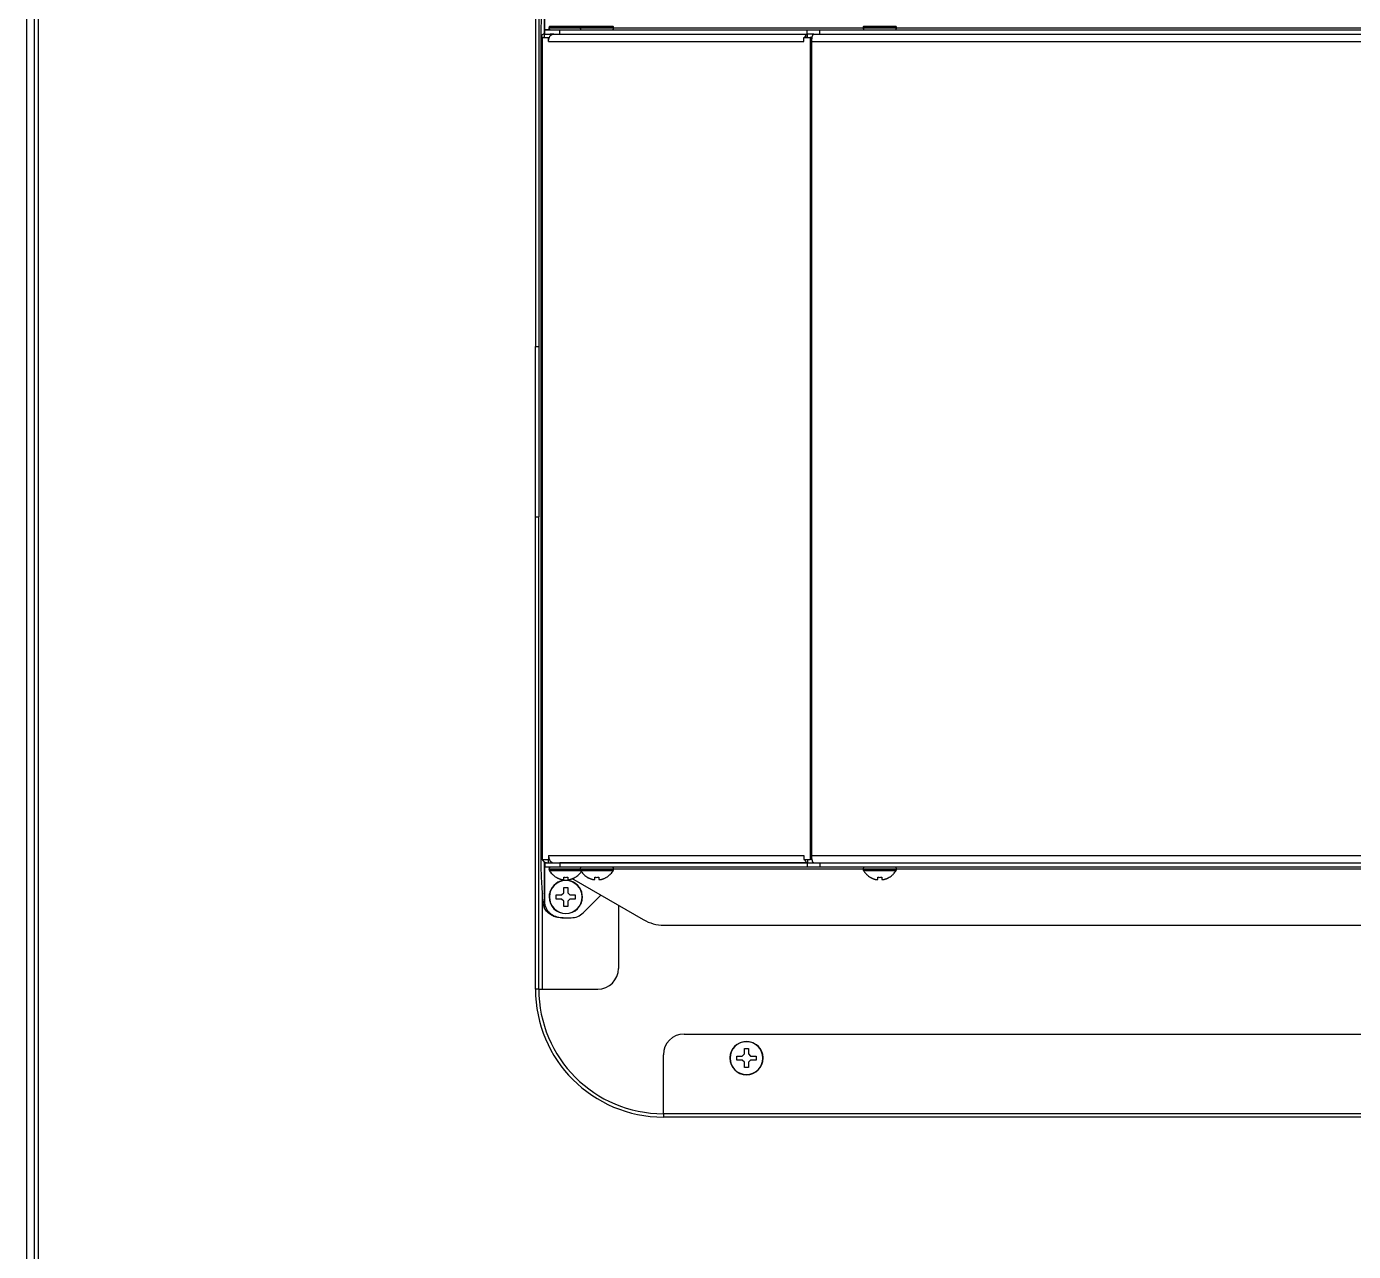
# Model space of a CAD drawing. Header units: millimetres. Extents: x -1584 to 3730, y -1918 to 2655.
# Drawn here: x 64.3 to 383.7, y -1446.9 to -1151.9 of the extents above; entities that cross this region are included whole.
import ezdxf

# ---------------------------------------------------------------- set-up
doc = ezdxf.new("R2010")
doc.units = ezdxf.units.MM
doc.header["$LTSCALE"] = 65.395
doc.layers.get('0').update_dxf_attribs({"linetype": 'CONTINUOUS'})
doc.layers.add('ASSI', color=7, linetype='CONTINUOUS')
doc.layers.add('GEOM', color=7, linetype='CONTINUOUS')

msp = doc.modelspace()

# ---------------------------------------------------------------- linework, layer by layer
at = {"linetype": 'Continuous'}
for p, q in [((191.76, -1356.79), (191.76, -1356.75)), ((193.56, -1357.3), (193.56, -1356.75)), ((194.56, -1356.75), (194.56, -1357.3)), ((196.36, -1356.75), (196.36, -1356.79)), ((199.26, -1356.79), (199.26, -1356.75)), ((201.06, -1357.3), (201.06, -1356.75)), ((202.06, -1356.75), (202.06, -1357.3)), ((203.86, -1356.75), (203.86, -1356.79)), ((267.36, -1356.79), (267.36, -1356.75)), ((269.16, -1357.3), (269.16, -1356.75)), ((270.16, -1356.75), (270.16, -1357.3)), ((271.96, -1356.75), (271.96, -1356.79)), ((193.06, -1361.01), (193.56, -1360.51)), ((193.56, -1359.21), (194.56, -1359.21)), ((193.56, -1359.99), (193.56, -1359.21)), ((193.56, -1360.51), (193.56, -1359.99)), ((194.56, -1359.21), (194.56, -1359.99)), ((194.56, -1359.99), (194.56, -1360.51)), ((194.56, -1360.51), (195.06, -1361.01)), ((191.76, -1361.01), (192.54, -1361.01)), ((191.76, -1361.51), (191.76, -1361.01)), ((191.76, -1362.01), (191.76, -1361.51)), ((192.54, -1362.01), (191.76, -1362.01)), ((192.54, -1361.01), (193.06, -1361.01)), ((193.06, -1362.01), (192.54, -1362.01)), ((193.56, -1362.51), (193.06, -1362.01)), ((193.56, -1363.03), (193.56, -1362.51)), ((193.56, -1363.81), (193.56, -1363.03)), ((194.56, -1363.81), (193.56, -1363.81)), ((195.06, -1362.01), (194.56, -1362.51)), ((194.56, -1362.51), (194.56, -1363.03)), ((194.56, -1363.03), (194.56, -1363.81)), ((195.06, -1361.01), (195.58, -1361.01)), ((195.58, -1362.01), (195.06, -1362.01)), ((195.58, -1361.01), (196.36, -1361.01)), ((196.36, -1362.01), (195.58, -1362.01)), ((196.36, -1361.01), (196.36, -1361.51)), ((196.36, -1361.51), (196.36, -1362.01)), ((237.06, -1398.01), (238.06, -1398.01)), ((237.06, -1398.79), (237.06, -1398.01)), ((237.06, -1399.31), (237.06, -1398.79)), ((238.06, -1398.01), (238.06, -1398.79)), ((238.06, -1398.79), (238.06, -1399.31)), ((235.26, -1399.81), (236.04, -1399.81)), ((235.26, -1400.31), (235.26, -1399.81)), ((235.26, -1400.81), (235.26, -1400.31)), ((236.04, -1400.81), (235.26, -1400.81)), ((236.04, -1399.81), (236.56, -1399.81)), ((236.56, -1400.81), (236.04, -1400.81)), ((236.56, -1399.81), (237.06, -1399.31)), ((237.06, -1401.31), (236.56, -1400.81)), ((237.06, -1401.83), (237.06, -1401.31)), ((237.06, -1402.61), (237.06, -1401.83)), ((238.06, -1399.31), (238.56, -1399.81)), ((238.56, -1400.81), (238.06, -1401.31)), ((238.06, -1401.31), (238.06, -1401.83)), ((238.06, -1401.83), (238.06, -1402.61)), ((238.56, -1399.81), (239.08, -1399.81)), ((239.08, -1400.81), (238.56, -1400.81)), ((239.08, -1399.81), (239.86, -1399.81)), ((239.86, -1400.81), (239.08, -1400.81)), ((239.86, -1399.81), (239.86, -1400.31)), ((239.86, -1400.31), (239.86, -1400.81)), ((238.06, -1402.61), (237.06, -1402.61))]:
    msp.add_line(p, q, dxfattribs=at)
for centre, radius, start, end in [((194.26, -1352.69), 4.8, 210.3012, 223.1766), ((194.26, -1352.69), 4.8, 223.1766, 227.1654), ((194.26, -1352.69), 4.8, 227.1654, 238.3799), ((194.26, -1352.69), 4.8, 238.3799, 238.6273), ((194.25, -1352.7), 4.75, 238.4659, 241.0313), ((194.24, -1352.7), 4.75, 241.0316, 241.9926), ((194.24, -1352.71), 4.75, 241.9926, 243.3187), ((194.24, -1352.71), 4.74, 243.3188, 244.4598), ((194.24, -1352.71), 4.74, 244.4598, 245.4278), ((194.24, -1352.72), 4.73, 245.4278, 246.6825), ((194.23, -1352.72), 4.73, 246.6826, 247.4526), ((194.23, -1352.73), 4.72, 247.4524, 248.9975), ((194.23, -1352.74), 4.72, 248.9977, 249.4819), ((194.23, -1352.75), 4.7, 249.4813, 251.5344), ((194.22, -1352.77), 4.68, 251.535, 252.6227), ((194.21, -1352.78), 4.67, 252.6228, 253.6051), ((194.21, -1352.81), 4.64, 253.6036, 255.6824), ((193.31, -1355.31), 2.01, 262.7259, 264.7415), ((193.31, -1355.34), 1.98, 264.7442, 265.3991), ((193.31, -1355.35), 1.97, 265.3984, 266.7833), ((193.31, -1355.36), 1.96, 266.7841, 267.6235), ((193.31, -1355.36), 1.96, 267.6234, 268.8455), ((193.31, -1355.37), 1.95, 268.8459, 269.8005), ((193.31, -1355.37), 1.95, 269.8006, 270.9258), ((193.31, -1355.37), 1.95, 270.9261, 271.9964), ((193.31, -1355.36), 1.96, 271.9964, 273.0228), ((193.31, -1355.35), 1.97, 273.0233, 274.286), ((193.31, -1355.34), 1.98, 274.2856, 275.1372), ((193.3, -1355.32), 2.01, 275.1401, 277.2744), ((194.06, -1352.99), 3.8, 262.4351, 277.5649), ((194.81, -1355.32), 2.01, 262.7256, 264.8598), ((194.81, -1355.34), 1.98, 264.8627, 265.7144), ((194.81, -1355.35), 1.97, 265.714, 266.9766), ((194.81, -1355.36), 1.96, 266.9771, 268.0037), ((194.81, -1355.37), 1.95, 268.0037, 269.0738), ((194.81, -1355.37), 1.95, 269.0741, 270.1995), ((194.81, -1355.37), 1.95, 270.1995, 271.1541), ((194.81, -1355.37), 1.95, 271.1545, 272.3767), ((194.81, -1355.36), 1.96, 272.3765, 273.2159), ((194.81, -1355.35), 1.97, 273.2167, 274.6016), ((194.81, -1355.34), 1.98, 274.6009, 275.2558), ((194.8, -1355.31), 2.01, 275.2585, 277.2741), ((193.91, -1352.81), 4.64, 284.3176, 286.3964), ((193.9, -1352.78), 4.67, 286.3949, 287.3772), ((193.9, -1352.77), 4.68, 287.3773, 288.465), ((193.89, -1352.75), 4.7, 288.4656, 290.5187), ((193.89, -1352.74), 4.72, 290.5181, 291.0023), ((193.89, -1352.73), 4.72, 291.0025, 292.5476), ((193.88, -1352.72), 4.73, 292.5474, 293.3174), ((193.88, -1352.72), 4.73, 293.3175, 294.5722), ((193.88, -1352.71), 4.74, 294.5722, 295.5402), ((193.88, -1352.71), 4.74, 295.5402, 296.6812), ((193.88, -1352.71), 4.75, 296.6813, 298.0074), ((193.87, -1352.7), 4.75, 298.0074, 298.9684), ((193.87, -1352.7), 4.75, 298.9687, 301.5341), ((193.86, -1352.69), 4.8, 301.3727, 301.6201), ((193.86, -1352.69), 4.8, 301.6201, 312.8346), ((193.86, -1352.69), 4.8, 312.8346, 316.8234), ((193.86, -1352.69), 4.8, 316.8234, 325.7416), ((201.76, -1352.69), 4.8, 210.3012, 223.1766), ((201.76, -1352.69), 4.8, 223.1766, 227.1654), ((201.76, -1352.69), 4.8, 227.1654, 238.3799), ((201.76, -1352.69), 4.8, 238.3799, 238.6273), ((201.75, -1352.7), 4.75, 238.4659, 241.0313), ((201.74, -1352.7), 4.75, 241.0316, 241.9926), ((201.74, -1352.71), 4.75, 241.9926, 243.3187), ((201.74, -1352.71), 4.74, 243.3188, 244.4598), ((201.74, -1352.71), 4.74, 244.4598, 245.4278), ((201.74, -1352.72), 4.73, 245.4278, 246.6825), ((201.73, -1352.72), 4.73, 246.6826, 247.4526), ((201.73, -1352.73), 4.72, 247.4524, 248.9975), ((201.73, -1352.74), 4.72, 248.9977, 249.4819), ((201.73, -1352.75), 4.7, 249.4813, 251.5344), ((201.72, -1352.77), 4.68, 251.535, 252.6227), ((201.71, -1352.78), 4.67, 252.6228, 253.6051), ((201.71, -1352.81), 4.64, 253.6036, 255.6824), ((200.81, -1355.31), 2.01, 262.7259, 264.7415), ((200.81, -1355.34), 1.98, 264.7442, 265.3991), ((200.81, -1355.35), 1.97, 265.3984, 266.7833), ((200.81, -1355.36), 1.96, 266.7841, 267.6235), ((200.81, -1355.36), 1.96, 267.6234, 268.8455), ((200.81, -1355.37), 1.95, 268.8459, 269.8005), ((200.81, -1355.37), 1.95, 269.8006, 270.9258), ((200.81, -1355.37), 1.95, 270.9261, 271.9964), ((200.81, -1355.36), 1.96, 271.9964, 273.0228), ((200.81, -1355.35), 1.97, 273.0233, 274.286), ((200.81, -1355.34), 1.98, 274.2856, 275.1372), ((200.8, -1355.32), 2.01, 275.1401, 277.2744), ((201.56, -1352.99), 3.8, 262.4351, 277.5649), ((202.31, -1355.32), 2.01, 262.7256, 264.8598), ((202.31, -1355.34), 1.98, 264.8627, 265.7144), ((202.31, -1355.35), 1.97, 265.714, 266.9766), ((202.31, -1355.36), 1.96, 266.9771, 268.0037), ((202.31, -1355.37), 1.95, 268.0037, 269.0738), ((202.31, -1355.37), 1.95, 269.0741, 270.1995), ((202.31, -1355.37), 1.95, 270.1995, 271.1541), ((202.31, -1355.37), 1.95, 271.1545, 272.3767), ((202.31, -1355.36), 1.96, 272.3765, 273.2159), ((202.31, -1355.35), 1.97, 273.2167, 274.6016), ((202.31, -1355.34), 1.98, 274.6009, 275.2558), ((202.3, -1355.31), 2.01, 275.2585, 277.2741), ((201.41, -1352.81), 4.64, 284.3176, 286.3964), ((201.4, -1352.78), 4.67, 286.3949, 287.3772), ((201.4, -1352.77), 4.68, 287.3773, 288.465), ((201.39, -1352.75), 4.7, 288.4656, 290.5187), ((201.39, -1352.74), 4.72, 290.5181, 291.0023), ((201.39, -1352.73), 4.72, 291.0025, 292.5476), ((201.38, -1352.72), 4.73, 292.5474, 293.3174), ((201.38, -1352.72), 4.73, 293.3175, 294.5722), ((201.38, -1352.71), 4.74, 294.5722, 295.5402), ((201.38, -1352.71), 4.74, 295.5402, 296.6812), ((201.38, -1352.71), 4.75, 296.6813, 298.0074), ((201.37, -1352.7), 4.75, 298.0074, 298.9684), ((201.37, -1352.7), 4.75, 298.9687, 301.5341), ((201.36, -1352.69), 4.8, 301.3727, 301.6201), ((201.36, -1352.69), 4.8, 301.6201, 312.8346), ((201.36, -1352.69), 4.8, 312.8346, 316.8234), ((201.36, -1352.69), 4.8, 316.8234, 329.6988), ((269.86, -1352.69), 4.8, 210.3012, 223.1766), ((269.86, -1352.69), 4.8, 223.1766, 227.1654), ((269.86, -1352.69), 4.8, 227.1654, 238.3799), ((269.86, -1352.69), 4.8, 238.3799, 238.6273), ((269.85, -1352.7), 4.75, 238.4659, 241.0313), ((269.84, -1352.7), 4.75, 241.0316, 241.9926), ((269.84, -1352.71), 4.75, 241.9926, 243.3187), ((269.84, -1352.71), 4.74, 243.3188, 244.4598), ((269.84, -1352.71), 4.74, 244.4598, 245.4278), ((269.84, -1352.72), 4.73, 245.4278, 246.6825), ((269.83, -1352.72), 4.73, 246.6826, 247.4526), ((269.83, -1352.73), 4.72, 247.4524, 248.9975), ((269.83, -1352.74), 4.72, 248.9977, 249.4819), ((269.83, -1352.75), 4.7, 249.4813, 251.5344), ((269.82, -1352.77), 4.68, 251.535, 252.6227), ((269.81, -1352.78), 4.67, 252.6228, 253.6051), ((269.81, -1352.81), 4.64, 253.6036, 255.6824), ((268.91, -1355.31), 2.01, 262.7259, 264.7415), ((268.91, -1355.34), 1.98, 264.7442, 265.3991), ((268.91, -1355.35), 1.97, 265.3984, 266.7833), ((268.91, -1355.36), 1.96, 266.7841, 267.6235), ((268.91, -1355.36), 1.96, 267.6234, 268.8455), ((268.91, -1355.37), 1.95, 268.8459, 269.8005), ((268.91, -1355.37), 1.95, 269.8006, 270.9258), ((268.91, -1355.37), 1.95, 270.9261, 271.9964), ((268.91, -1355.36), 1.96, 271.9964, 273.0228), ((268.91, -1355.35), 1.97, 273.0233, 274.286), ((268.91, -1355.34), 1.98, 274.2856, 275.1372), ((268.9, -1355.32), 2.01, 275.1401, 277.2744), ((269.66, -1352.99), 3.8, 262.4351, 277.5649), ((270.41, -1355.32), 2.01, 262.7256, 264.8598), ((270.41, -1355.34), 1.98, 264.8627, 265.7144), ((270.41, -1355.35), 1.97, 265.714, 266.9766), ((270.41, -1355.36), 1.96, 266.9771, 268.0037), ((270.41, -1355.37), 1.95, 268.0037, 269.0738), ((270.41, -1355.37), 1.95, 269.0741, 270.1995), ((270.41, -1355.37), 1.95, 270.1995, 271.1541), ((270.41, -1355.37), 1.95, 271.1545, 272.3767), ((270.41, -1355.36), 1.96, 272.3765, 273.2159), ((270.41, -1355.35), 1.97, 273.2167, 274.6016), ((270.41, -1355.34), 1.98, 274.6009, 275.2558), ((270.4, -1355.31), 2.01, 275.2585, 277.2741), ((269.51, -1352.81), 4.64, 284.3176, 286.3964), ((269.5, -1352.78), 4.67, 286.3949, 287.3772), ((269.5, -1352.77), 4.68, 287.3773, 288.465), ((269.49, -1352.75), 4.7, 288.4656, 290.5187), ((269.49, -1352.74), 4.72, 290.5181, 291.0023), ((269.49, -1352.73), 4.72, 291.0025, 292.5476), ((269.48, -1352.72), 4.73, 292.5474, 293.3174), ((269.48, -1352.72), 4.73, 293.3175, 294.5722), ((269.48, -1352.71), 4.74, 294.5722, 295.5402), ((269.48, -1352.71), 4.74, 295.5402, 296.6812), ((269.48, -1352.71), 4.75, 296.6813, 298.0074), ((269.47, -1352.7), 4.75, 298.0074, 298.9684), ((269.47, -1352.7), 4.75, 298.9687, 301.5341), ((269.46, -1352.69), 4.8, 301.3727, 301.6201), ((269.46, -1352.69), 4.8, 301.6201, 312.8346), ((269.46, -1352.69), 4.8, 312.8346, 316.8234), ((269.46, -1352.69), 4.8, 316.8234, 329.6988)]:
    msp.add_arc(centre, radius, start, end, dxfattribs=at)
at = {"layer": 'ASSI', "linetype": 'Continuous'}
for p, q in [((190.06, -1152.31), (190.06, -1152.11)), ((190.06, -1152.11), (190.06, -1152.31)), ((197.56, -1152.11), (190.06, -1152.11)), ((197.56, -1152.31), (190.06, -1152.31)), ((197.61, -1151.91), (190.11, -1151.91)), ((197.56, -1152.31), (197.56, -1152.11)), ((197.56, -1152.11), (197.56, -1152.31)), ((205.56, -1152.11), (197.56, -1152.11)), ((205.56, -1152.31), (197.56, -1152.31)), ((205.5, -1151.91), (197.61, -1151.91)), ((205.56, -1152.31), (205.56, -1152.11)), ((205.56, -1152.11), (205.56, -1152.31)), ((265.66, -1152.31), (265.66, -1152.11)), ((265.66, -1152.11), (265.66, -1152.31)), ((273.66, -1152.11), (265.66, -1152.11)), ((273.66, -1152.31), (265.66, -1152.31)), ((273.6, -1151.91), (265.71, -1151.91)), ((273.66, -1152.31), (273.66, -1152.11)), ((273.66, -1152.11), (273.66, -1152.31)), ((190.06, -1354.71), (190.06, -1354.91)), ((190.06, -1354.91), (190.06, -1354.71)), ((190.06, -1354.71), (197.56, -1354.71)), ((190.06, -1354.91), (197.56, -1354.91)), ((190.11, -1355.11), (197.61, -1355.11)), ((197.56, -1354.71), (197.56, -1354.91)), ((197.56, -1354.91), (197.56, -1354.71)), ((197.56, -1354.71), (205.56, -1354.71)), ((197.56, -1354.91), (205.56, -1354.91)), ((197.61, -1355.11), (205.5, -1355.11)), ((205.56, -1354.71), (205.56, -1354.91)), ((205.56, -1354.91), (205.56, -1354.71)), ((265.66, -1354.71), (265.66, -1354.91)), ((265.66, -1354.91), (265.66, -1354.71)), ((265.66, -1354.71), (273.66, -1354.71)), ((265.66, -1354.91), (273.66, -1354.91)), ((265.71, -1355.11), (273.6, -1355.11)), ((273.66, -1354.71), (273.66, -1354.91)), ((273.66, -1354.91), (273.66, -1354.71))]:
    msp.add_line(p, q, dxfattribs=at)
for centre, radius, start, end in [((190.46, -1152.11), 0.4, 166.5241, 180), ((190.46, -1152.11), 0.4, 166.5416, 180), ((190.46, -1152.31), 0.4, 180, 207.0781), ((190.46, -1152.11), 0.4, 163.1747, 166.5241), ((190.46, -1152.11), 0.4, 163.1573, 166.5416), ((190.46, -1152.11), 0.4, 149.6988, 163.1747), ((190.46, -1152.11), 0.4, 149.6988, 163.1573), ((190.46, -1152.31), 0.4, 207.0781, 214.9282), ((190.46, -1152.31), 0.4, 214.9282, 235.0718), ((190.46, -1152.31), 0.4, 235.0718, 242.9219), ((190.46, -1152.31), 0.4, 242.9219, 270), ((197.96, -1152.11), 0.4, 166.5241, 180), ((197.96, -1152.11), 0.4, 166.5416, 180), ((197.96, -1152.31), 0.4, 180, 207.0781), ((197.96, -1152.11), 0.4, 163.1747, 166.5241), ((197.96, -1152.11), 0.4, 163.1573, 166.5416), ((197.96, -1152.11), 0.4, 149.6988, 163.1747), ((197.96, -1152.11), 0.4, 149.6988, 163.1573), ((197.96, -1152.31), 0.4, 207.0781, 214.9282), ((197.96, -1152.31), 0.4, 214.9282, 235.0718), ((197.66, -1152.31), 0.4, 270, 292.0483), ((197.96, -1152.31), 0.4, 235.0718, 242.9219), ((197.96, -1152.31), 0.4, 242.9219, 270), ((205.16, -1152.31), 0.4, 270, 297.0781), ((205.16, -1152.31), 0.4, 297.0781, 304.9282), ((205.16, -1152.31), 0.4, 304.9282, 325.0718), ((205.16, -1152.31), 0.4, 325.0718, 332.9219), ((205.16, -1152.11), 0.4, 16.8253, 30.3012), ((205.16, -1152.11), 0.4, 16.8427, 30.3012), ((205.16, -1152.31), 0.4, 332.9219, 360), ((205.16, -1152.11), 0.4, 13.4759, 16.8253), ((205.16, -1152.11), 0.4, 13.4584, 16.8427), ((205.16, -1152.11), 0.4, 0, 13.4759), ((205.16, -1152.11), 0.4, 0, 13.4584), ((266.06, -1152.11), 0.4, 166.5241, 180), ((266.06, -1152.11), 0.4, 166.5416, 180), ((266.06, -1152.31), 0.4, 180, 207.0781), ((266.06, -1152.11), 0.4, 163.1747, 166.5241), ((266.06, -1152.11), 0.4, 163.1573, 166.5416), ((266.06, -1152.11), 0.4, 149.6988, 163.1747), ((266.06, -1152.11), 0.4, 149.6988, 163.1573), ((266.06, -1152.31), 0.4, 207.0781, 214.9282), ((266.06, -1152.31), 0.4, 214.9282, 235.0718), ((266.06, -1152.31), 0.4, 235.0718, 242.9219), ((266.06, -1152.31), 0.4, 242.9219, 270), ((273.26, -1152.31), 0.4, 270, 297.0781), ((273.26, -1152.31), 0.4, 297.0781, 304.9282), ((273.26, -1152.31), 0.4, 304.9282, 325.0718), ((273.26, -1152.31), 0.4, 325.0718, 332.9219), ((273.26, -1152.11), 0.4, 16.8253, 30.3012), ((273.26, -1152.11), 0.4, 16.8427, 30.3012), ((273.26, -1152.31), 0.4, 332.9219, 360), ((273.26, -1152.11), 0.4, 13.4759, 16.8253), ((273.26, -1152.11), 0.4, 13.4584, 16.8427), ((273.26, -1152.11), 0.4, 0, 13.4759), ((273.26, -1152.11), 0.4, 0, 13.4584), ((190.46, -1354.71), 0.4, 117.0781, 124.9282), ((190.46, -1354.71), 0.4, 90, 117.0781), ((197.66, -1354.71), 0.4, 67.9517, 90), ((197.96, -1354.71), 0.4, 117.0781, 124.9282), ((197.96, -1354.71), 0.4, 90, 117.0781), ((205.16, -1354.71), 0.4, 62.9219, 90), ((205.16, -1354.71), 0.4, 55.0718, 62.9219), ((266.06, -1354.71), 0.4, 117.0781, 124.9282), ((266.06, -1354.71), 0.4, 90, 117.0781), ((273.26, -1354.71), 0.4, 62.9219, 90), ((273.26, -1354.71), 0.4, 55.0718, 62.9219), ((190.46, -1354.71), 0.4, 152.9219, 180), ((190.46, -1354.91), 0.4, 180, 193.4759), ((190.46, -1354.91), 0.4, 180, 193.4584), ((190.46, -1354.91), 0.4, 193.4759, 196.8253), ((190.46, -1354.91), 0.4, 193.4584, 196.8427), ((190.46, -1354.91), 0.4, 196.8253, 210.3012), ((190.46, -1354.91), 0.4, 196.8427, 210.3012), ((190.46, -1354.71), 0.4, 145.0718, 152.9219), ((194.26, -1352.69), 4.8, 210.3012, 223.1927), ((190.46, -1354.71), 0.4, 124.9282, 145.0718), ((194.06, -1361.51), 4, 16.2728, 163.7272), ((194.06, -1361.51), 4, 16.3063, 163.6937), ((194.26, -1352.69), 4.8, 223.1927, 227.1511), ((194.26, -1352.69), 4.8, 227.1511, 238.4029), ((194.26, -1352.69), 4.8, 238.4029, 238.6273), ((193.86, -1352.69), 4.8, 301.3727, 301.5971), ((193.86, -1352.69), 4.8, 301.5971, 312.8489), ((193.86, -1352.69), 4.8, 312.8489, 316.8073), ((193.86, -1352.69), 4.8, 316.8073, 325.7122), ((197.96, -1354.71), 0.4, 152.9219, 180), ((197.96, -1354.91), 0.4, 180, 193.4759), ((197.96, -1354.91), 0.4, 180, 193.4584), ((197.96, -1354.91), 0.4, 193.4759, 196.8253), ((197.96, -1354.91), 0.4, 193.4584, 196.8427), ((197.96, -1354.91), 0.4, 196.8253, 210.3012), ((197.96, -1354.91), 0.4, 196.8427, 210.3012), ((197.96, -1354.71), 0.4, 145.0718, 152.9219), ((201.76, -1352.69), 4.8, 210.3012, 223.1927), ((197.96, -1354.71), 0.4, 124.9282, 145.0718), ((201.76, -1352.69), 4.8, 223.1927, 227.1511), ((201.76, -1352.69), 4.8, 227.1511, 238.4029), ((201.76, -1352.69), 4.8, 238.4029, 238.6273), ((201.36, -1352.69), 4.8, 301.3727, 301.5971), ((201.36, -1352.69), 4.8, 301.5971, 312.8489), ((201.36, -1352.69), 4.8, 312.8489, 316.8073), ((201.36, -1352.69), 4.8, 316.8073, 329.6988), ((205.16, -1354.71), 0.4, 34.9282, 55.0718), ((205.16, -1354.71), 0.4, 27.0781, 34.9282), ((205.16, -1354.91), 0.4, 329.6988, 343.1747), ((205.16, -1354.91), 0.4, 329.6988, 343.1573), ((205.16, -1354.71), 0.4, 0, 27.0781), ((205.16, -1354.91), 0.4, 343.1747, 346.5241), ((205.16, -1354.91), 0.4, 343.1573, 346.5416), ((205.16, -1354.91), 0.4, 346.5241, 360), ((205.16, -1354.91), 0.4, 346.5416, 360), ((266.06, -1354.71), 0.4, 152.9219, 180), ((266.06, -1354.91), 0.4, 180, 193.4759), ((266.06, -1354.91), 0.4, 180, 193.4584), ((266.06, -1354.91), 0.4, 193.4759, 196.8253), ((266.06, -1354.91), 0.4, 193.4584, 196.8427), ((266.06, -1354.91), 0.4, 196.8253, 210.3012), ((266.06, -1354.91), 0.4, 196.8427, 210.3012), ((266.06, -1354.71), 0.4, 145.0718, 152.9219), ((269.86, -1352.69), 4.8, 210.3012, 223.1927), ((266.06, -1354.71), 0.4, 124.9282, 145.0718), ((269.86, -1352.69), 4.8, 223.1927, 227.1511), ((269.86, -1352.69), 4.8, 227.1511, 238.4029), ((269.86, -1352.69), 4.8, 238.4029, 238.6273), ((269.46, -1352.69), 4.8, 301.3727, 301.5971), ((269.46, -1352.69), 4.8, 301.5971, 312.8489), ((269.46, -1352.69), 4.8, 312.8489, 316.8073), ((269.46, -1352.69), 4.8, 316.8073, 329.6988), ((273.26, -1354.71), 0.4, 34.9282, 55.0718), ((273.26, -1354.71), 0.4, 27.0781, 34.9282), ((273.26, -1354.91), 0.4, 329.6988, 343.1747), ((273.26, -1354.91), 0.4, 329.6988, 343.1573), ((273.26, -1354.71), 0.4, 0, 27.0781), ((273.26, -1354.91), 0.4, 343.1747, 346.5241), ((273.26, -1354.91), 0.4, 343.1573, 346.5416), ((273.26, -1354.91), 0.4, 346.5241, 360), ((273.26, -1354.91), 0.4, 346.5416, 360), ((194.06, -1361.51), 4, 163.7272, 180), ((194.06, -1361.51), 4, 163.6937, 180), ((194.06, -1361.51), 3.95, 0, 180), ((194.06, -1361.51), 4, 0, 16.2728), ((194.06, -1361.51), 4, 0, 16.2728), ((194.06, -1361.51), 4, 0, 16.3063), ((194.06, -1361.51), 4, 180, 360), ((194.06, -1361.51), 4, 180, 360), ((194.06, -1361.51), 4, 180, 360), ((194.06, -1361.51), 3.95, 180, 360), ((237.56, -1400.31), 3.95, 0, 180), ((237.56, -1400.31), 4, 16.2728, 163.7272), ((237.56, -1400.31), 4, 16.2728, 163.7272), ((237.56, -1400.31), 4, 16.3063, 163.6937), ((237.56, -1400.31), 4, 163.7272, 180), ((237.56, -1400.31), 4, 163.6937, 180), ((237.56, -1400.31), 4, 180, 360), ((237.56, -1400.31), 4, 180, 360), ((237.56, -1400.31), 3.95, 180, 360), ((237.56, -1400.31), 4, 0, 16.2728), ((237.56, -1400.31), 4, 0, 16.2728), ((237.56, -1400.31), 4, 0, 16.3063)]:
    msp.add_arc(centre, radius, start, end, dxfattribs=at)
for points, knots in [([(188.96, -1363.09), (189, -1363.35), (189.14, -1363.85), (189.49, -1364.53), (189.97, -1365.14), (190.75, -1365.81), (191.93, -1366.37), (192.96, -1366.51), (193.47, -1366.51)], [0, 0, 0, 0, 0.125128, 0.250271, 0.375433, 0.500614, 0.750182, 1, 1, 1, 1]), ([(193, -1366.51), (192.59, -1366.51), (191.77, -1366.41), (190.62, -1365.97), (189.63, -1365.23), (189.14, -1364.56), (188.96, -1364.2)], [0, 0, 0, 0, 0.250181, 0.500255, 0.750197, 1, 1, 1, 1])]:
    msp.add_open_spline(points, degree=3, knots=knots, dxfattribs=at)
at = {"layer": 'GEOM', "linetype": 'Continuous'}
for p, q in [((64.26, -1027.56), (64.26, -1788.76)), ((66.06, -1027.56), (66.06, -1707.87)), ((67.06, -1027.56), (67.06, -1706.32)), ((186.76, -1136.71), (186.76, -1228.98)), ((187.56, -1136.71), (187.56, -1228.98)), ((188.96, -1143.92), (188.96, -1153.71)), ((189.06, -1153.71), (189.06, -1152.71)), ((189.06, -1153.71), (189.06, -1152.71)), ((189.06, -1152.71), (190.46, -1152.71)), ((190.46, -1152.71), (190.72, -1152.71)), ((190.72, -1152.71), (192.67, -1152.71)), ((192.67, -1153.71), (192.67, -1152.71)), ((192.67, -1152.71), (197.56, -1152.71)), ((197.56, -1152.71), (197.96, -1152.71)), ((197.96, -1152.71), (199.31, -1152.71)), ((199.31, -1152.71), (201.56, -1152.71)), ((201.56, -1152.71), (203.81, -1152.71)), ((203.81, -1152.71), (205.16, -1152.71)), ((205.16, -1152.71), (205.56, -1152.71)), ((205.56, -1152.21), (252.18, -1152.21)), ((205.56, -1152.71), (252.18, -1152.71)), ((252.18, -1152.21), (255.25, -1152.21)), ((252.18, -1153.71), (252.18, -1152.71)), ((252.18, -1152.71), (255.25, -1152.71)), ((255.25, -1152.21), (265.66, -1152.21)), ((255.25, -1153.71), (255.25, -1152.71)), ((255.25, -1152.71), (265.66, -1152.71)), ((265.66, -1152.71), (266.06, -1152.71)), ((266.06, -1152.71), (267.41, -1152.71)), ((267.41, -1152.71), (269.66, -1152.71)), ((269.66, -1152.71), (271.91, -1152.71)), ((271.91, -1152.71), (273.26, -1152.71)), ((273.26, -1152.71), (273.66, -1152.71)), ((273.66, -1152.21), (394.15, -1152.21)), ((273.66, -1152.71), (394.15, -1152.71)), ((188.06, -1154.29), (188.06, -1154.51)), ((188.06, -1154.51), (188.06, -1154.61)), ((188.06, -1154.51), (188.06, -1154.61)), ((188.38, -1154.51), (188.06, -1154.51)), ((188.06, -1154.51), (188.06, -1154.51)), ((188.06, -1154.61), (188.06, -1351.51)), ((188.06, -1154.61), (188.06, -1351.51)), ((188.12, -1154.29), (188.42, -1154.4)), ((188.38, -1154.51), (188.96, -1154.51)), ((188.38, -1154.51), (188.38, -1352.51)), ((188.42, -1154.4), (188.7, -1154.51)), ((188.96, -1154.51), (188.96, -1153.71)), ((188.96, -1153.71), (189.06, -1153.71)), ((188.96, -1154.51), (189.92, -1154.51)), ((189.06, -1153.71), (190.34, -1153.71)), ((189.92, -1154.51), (190.12, -1154.51)), ((189.92, -1155.51), (189.92, -1154.51)), ((189.92, -1155.51), (190.43, -1155.51)), ((190.72, -1153.71), (190.34, -1153.71)), ((190.43, -1155.51), (251.4, -1155.51)), ((191.21, -1153.71), (190.72, -1153.71)), ((191.21, -1153.71), (192.67, -1153.71)), ((192.67, -1153.71), (199.31, -1153.71)), ((192.67, -1153.71), (199.31, -1153.71)), ((199.31, -1153.71), (199.46, -1153.71)), ((199.31, -1153.71), (199.91, -1153.71)), ((199.46, -1153.71), (199.91, -1153.71)), ((199.91, -1153.71), (203.21, -1153.71)), ((199.91, -1153.71), (203.21, -1153.71)), ((203.21, -1153.71), (203.66, -1153.71)), ((203.21, -1153.71), (203.81, -1153.71)), ((203.66, -1153.71), (203.81, -1153.71)), ((203.81, -1153.71), (252.18, -1153.71)), ((203.81, -1153.71), (252.18, -1153.71)), ((251.4, -1155.51), (251.4, -1154.51)), ((251.4, -1154.51), (252.93, -1154.51)), ((251.73, -1154.24), (251.91, -1154.51)), ((252.18, -1153.71), (252.27, -1153.71)), ((253.39, -1153.71), (252.27, -1153.71)), ((252.27, -1154.51), (252.27, -1153.71)), ((252.27, -1153.71), (252.32, -1153.71)), ((253.21, -1154.51), (252.93, -1154.51)), ((252.93, -1154.51), (252.93, -1352.51)), ((253.21, -1154.51), (253.31, -1154.51)), ((253.21, -1154.51), (253.21, -1155.51)), ((253.21, -1155.51), (253.21, -1351.51)), ((253.21, -1155.51), (253.48, -1155.51)), ((253.81, -1153.71), (253.39, -1153.71)), ((253.48, -1155.51), (395.41, -1155.51)), ((253.81, -1153.71), (255.25, -1153.71)), ((255.25, -1153.71), (267.41, -1153.71)), ((267.41, -1153.71), (268.01, -1153.71)), ((268.01, -1153.71), (271.31, -1153.71)), ((271.31, -1153.71), (271.91, -1153.71)), ((271.91, -1153.71), (394.15, -1153.71)), ((186.76, -1269.97), (186.76, -1228.98)), ((186.76, -1228.98), (187.56, -1228.98)), ((187.56, -1228.98), (187.56, -1269.97)), ((186.76, -1383.71), (186.76, -1269.97)), ((186.76, -1269.97), (187.56, -1269.97)), ((187.56, -1383.71), (187.56, -1269.97)), ((188.06, -1351.51), (188.06, -1352.51)), ((188.06, -1351.51), (188.06, -1352.51)), ((188.36, -1352.51), (188.06, -1352.51)), ((188.38, -1352.51), (188.36, -1352.51)), ((188.38, -1352.51), (188.86, -1352.51)), ((188.59, -1352.78), (188.86, -1352.51)), ((188.86, -1352.51), (189.86, -1352.51)), ((188.96, -1353.07), (188.96, -1363.09)), ((189.06, -1353.31), (189.06, -1354.31)), ((189.06, -1353.31), (189.86, -1353.31)), ((190.46, -1354.31), (189.06, -1354.31)), ((189.86, -1352.51), (189.86, -1353.31)), ((189.86, -1352.51), (189.92, -1352.51)), ((189.86, -1353.31), (190.34, -1353.31)), ((189.92, -1351.51), (189.92, -1352.51)), ((189.92, -1351.51), (190.43, -1351.51)), ((189.92, -1352.51), (190.12, -1352.51)), ((190.34, -1353.31), (190.72, -1353.31)), ((190.43, -1351.51), (251.4, -1351.51)), ((190.72, -1354.31), (190.46, -1354.31)), ((190.72, -1353.31), (191.21, -1353.31)), ((192.67, -1354.31), (190.72, -1354.31)), ((191.21, -1353.31), (192.67, -1353.31)), ((199.31, -1353.31), (192.67, -1353.31)), ((192.67, -1353.31), (192.67, -1354.31)), ((192.67, -1353.31), (199.31, -1353.31)), ((197.56, -1354.31), (192.67, -1354.31)), ((197.96, -1354.31), (197.56, -1354.31)), ((199.31, -1354.31), (197.96, -1354.31)), ((199.46, -1353.31), (199.31, -1353.31)), ((199.31, -1353.31), (199.91, -1353.31)), ((201.56, -1354.31), (199.31, -1354.31)), ((199.91, -1353.31), (199.46, -1353.31)), ((203.21, -1353.31), (199.91, -1353.31)), ((199.91, -1353.31), (203.21, -1353.31)), ((203.81, -1354.31), (201.56, -1354.31)), ((203.66, -1353.31), (203.21, -1353.31)), ((203.21, -1353.31), (203.81, -1353.31)), ((203.81, -1353.31), (203.66, -1353.31)), ((252.18, -1353.31), (203.81, -1353.31)), ((203.81, -1353.31), (252.18, -1353.31)), ((205.16, -1354.31), (203.81, -1354.31)), ((205.56, -1354.31), (205.16, -1354.31)), ((252.18, -1354.31), (205.56, -1354.31)), ((251.4, -1351.51), (251.4, -1352.51)), ((251.4, -1352.51), (252.27, -1352.51)), ((251.73, -1352.78), (251.91, -1352.51)), ((252.18, -1353.31), (252.18, -1354.31)), ((252.18, -1353.31), (252.27, -1353.31)), ((255.25, -1354.31), (252.18, -1354.31)), ((252.27, -1352.51), (252.27, -1353.31)), ((252.27, -1352.51), (252.93, -1352.51)), ((252.27, -1353.31), (253.39, -1353.31)), ((252.27, -1353.31), (252.32, -1353.31)), ((253.21, -1352.51), (252.93, -1352.51)), ((253.21, -1351.51), (253.48, -1351.51)), ((253.21, -1351.51), (253.21, -1352.51)), ((253.21, -1352.51), (253.31, -1352.51)), ((253.39, -1353.31), (253.81, -1353.31)), ((253.48, -1351.51), (395.41, -1351.51)), ((253.81, -1353.31), (255.25, -1353.31)), ((255.25, -1353.31), (255.25, -1354.31)), ((255.25, -1353.31), (267.41, -1353.31)), ((265.66, -1354.31), (255.25, -1354.31)), ((266.06, -1354.31), (265.66, -1354.31)), ((267.41, -1354.31), (266.06, -1354.31)), ((267.41, -1353.31), (268.01, -1353.31)), ((269.66, -1354.31), (267.41, -1354.31)), ((268.01, -1353.31), (271.31, -1353.31)), ((271.91, -1354.31), (269.66, -1354.31)), ((271.31, -1353.31), (271.91, -1353.31)), ((271.91, -1353.31), (394.15, -1353.31)), ((273.26, -1354.31), (271.91, -1354.31)), ((273.66, -1354.31), (273.26, -1354.31)), ((394.15, -1354.31), (273.66, -1354.31)), ((195.65, -1357.11), (196.03, -1357.33)), ((196.03, -1357.33), (212.72, -1366.97)), ((252.18, -1354.81), (205.56, -1354.81)), ((255.25, -1354.81), (252.18, -1354.81)), ((265.66, -1354.81), (255.25, -1354.81)), ((394.15, -1354.81), (273.66, -1354.81)), ((188.36, -1359.94), (188.36, -1383.71)), ((198.23, -1365.34), (202.5, -1361.07)), ((206.76, -1363.53), (206.76, -1378.71)), ((193.47, -1366.51), (193, -1366.51)), ((193.47, -1366.51), (195.4, -1366.51)), ((217.72, -1368.31), (773.4, -1368.31)), ((187.56, -1383.71), (186.76, -1383.71)), ((187.56, -1383.71), (187.89, -1383.71)), ((187.89, -1383.71), (188.36, -1383.71)), ((188.36, -1383.71), (201.76, -1383.71)), ((222.56, -1394.51), (768.56, -1394.51)), ((217.56, -1413.71), (217.56, -1399.51)), ((217.56, -1413.71), (217.56, -1414.51)), ((773.56, -1413.71), (217.56, -1413.71)), ((773.56, -1414.51), (217.56, -1414.51))]:
    msp.add_line(p, q, dxfattribs=at)
for centre, radius, start, end in [((1202.77, -1155.3), 1013.91, 179.38762, 179.91005), ((188.96, -1154.61), 0.9, 173.0729, 173.6402), ((188.96, -1154.61), 0.9, 159.2186, 173.0729), ((188.96, -1154.61), 0.9, 90, 159.2186), ((256.71, -1155.26), 3.48, 167.9045, 168.2505), ((256.63, -1155.24), 3.4, 167.5057, 167.9047), ((189.86, -1351.51), 1.8, 213.7945, 214.1436), ((189.86, -1351.51), 1.8, 214.1436, 225), ((189.86, -1351.51), 1.8, 225, 262.5), ((1193.88, -1351.79), 1005.02, 180.06908, 180.61366), ((189.86, -1351.51), 1.8, 262.5, 270), ((256.71, -1351.76), 3.48, 191.7495, 192.0955), ((256.63, -1351.77), 3.4, 192.0953, 192.4943), ((195.4, -1362.51), 4, 270, 315), ((217.72, -1358.31), 10, 240, 270), ((201.76, -1378.71), 5, 270, 360), ((217.56, -1383.71), 30.8, 180, 270), ((217.56, -1383.71), 30, 180, 270), ((222.56, -1399.51), 5, 90, 180)]:
    msp.add_arc(centre, radius, start, end, dxfattribs=at)
for points, knots in [([(188.61, -1144.11), (188.45, -1145.8), (188.17, -1149.19), (188.06, -1152.59), (188.06, -1154.29)], [0, 0, 0, 0, 0.500621, 1, 1, 1, 1]), ([(189.92, -1155.51), (189.92, -1155.42), (189.94, -1155.08), (190.02, -1154.74), (190.12, -1154.51)], [0, 0, 0, 0, 0.258657, 1, 1, 1, 1]), ([(190.12, -1154.51), (190.13, -1154.48), (190.17, -1154.39), (190.22, -1154.3), (190.26, -1154.24)], [0, 0, 0, 0, 0.256984, 1, 1, 1, 1]), ([(190.26, -1154.24), (190.38, -1154.08), (190.6, -1153.88), (190.95, -1153.73), (191.12, -1153.71), (191.21, -1153.71)], [0, 0, 0, 0, 0.525798, 0.766997, 1, 1, 1, 1]), ([(251.59, -1154.51), (251.6, -1154.48), (251.64, -1154.39), (251.69, -1154.3), (251.73, -1154.24)], [0, 0, 0, 0, 0.256984, 1, 1, 1, 1]), ([(251.73, -1154.24), (251.76, -1154.17), (251.82, -1154.02), (251.96, -1153.83), (252.11, -1153.74), (252.18, -1153.72)], [0, 0, 0, 0, 0.304222, 0.688273, 1, 1, 1, 1]), ([(253.3, -1154.55), (253.29, -1154.62), (253.23, -1154.94), (253.21, -1155.26), (253.21, -1155.51)], [0, 0, 0, 0, 0.234611, 1, 1, 1, 1]), ([(253.39, -1154.24), (253.38, -1154.26), (253.35, -1154.35), (253.33, -1154.44), (253.31, -1154.51)], [0, 0, 0, 0, 0.237292, 1, 1, 1, 1]), ([(253.81, -1153.71), (253.77, -1153.71), (253.68, -1153.74), (253.56, -1153.85), (253.46, -1154.02), (253.41, -1154.16), (253.39, -1154.24)], [0, 0, 0, 0, 0.170854, 0.384419, 0.660009, 1, 1, 1, 1]), ([(188.06, -1352.51), (188.06, -1354.24), (188.16, -1357.72), (188.44, -1361.18), (188.61, -1362.91)], [0, 0, 0, 0, 0.499375, 1, 1, 1, 1]), ([(189.92, -1351.51), (189.92, -1351.6), (189.94, -1351.94), (190.02, -1352.28), (190.12, -1352.51)], [0, 0, 0, 0, 0.258657, 1, 1, 1, 1]), ([(190.12, -1352.51), (190.13, -1352.53), (190.17, -1352.63), (190.22, -1352.72), (190.26, -1352.78)], [0, 0, 0, 0, 0.256984, 1, 1, 1, 1]), ([(190.26, -1352.78), (190.38, -1352.94), (190.6, -1353.14), (190.95, -1353.28), (191.12, -1353.31), (191.21, -1353.31)], [0, 0, 0, 0, 0.525798, 0.766997, 1, 1, 1, 1]), ([(251.59, -1352.51), (251.6, -1352.53), (251.64, -1352.63), (251.69, -1352.72), (251.73, -1352.78)], [0, 0, 0, 0, 0.256984, 1, 1, 1, 1]), ([(251.73, -1352.78), (251.76, -1352.85), (251.82, -1353), (251.96, -1353.19), (252.11, -1353.28), (252.18, -1353.3)], [0, 0, 0, 0, 0.304222, 0.688273, 1, 1, 1, 1]), ([(253.21, -1351.51), (253.21, -1351.59), (253.22, -1351.91), (253.25, -1352.23), (253.3, -1352.47)], [0, 0, 0, 0, 0.261394, 1, 1, 1, 1]), ([(253.31, -1352.51), (253.32, -1352.53), (253.34, -1352.62), (253.36, -1352.72), (253.39, -1352.78)], [0, 0, 0, 0, 0.262295, 1, 1, 1, 1]), ([(253.81, -1353.31), (253.77, -1353.31), (253.68, -1353.28), (253.56, -1353.16), (253.46, -1352.99), (253.41, -1352.86), (253.39, -1352.78)], [0, 0, 0, 0, 0.170854, 0.384419, 0.660009, 1, 1, 1, 1]), ([(188.92, -1362.55), (188.89, -1362.58), (188.78, -1362.7), (188.68, -1362.82), (188.61, -1362.91)], [0, 0, 0, 0, 0.258266, 1, 1, 1, 1]), ([(188.96, -1364.2), (188.91, -1364.1), (188.73, -1363.69), (188.64, -1363.24), (188.61, -1362.91)], [0, 0, 0, 0, 0.250731, 1, 1, 1, 1]), ([(188.96, -1364.2), (188.96, -1364.12), (188.96, -1363.75), (188.96, -1363.38), (188.96, -1363.09)], [0, 0, 0, 0, 0.214037, 1, 1, 1, 1])]:
    msp.add_open_spline(points, degree=3, knots=knots, dxfattribs=at)
for points in [[(190.12, -1152.61), (189.77, -1152.67), (189.41, -1152.71), (189.06, -1152.71)], [(252.18, -1153.72), (252.21, -1153.71), (252.24, -1153.71), (252.27, -1153.71)], [(190.12, -1354.41), (189.77, -1354.34), (189.41, -1354.31), (189.06, -1354.31)], [(252.18, -1353.3), (252.21, -1353.3), (252.24, -1353.31), (252.27, -1353.31)], [(188.92, -1362.55), (188.92, -1362.73), (188.93, -1362.92), (188.96, -1363.09)]]:
    msp.add_open_spline(points, degree=3, dxfattribs=at)

doc.saveas('drawing.dxf')
